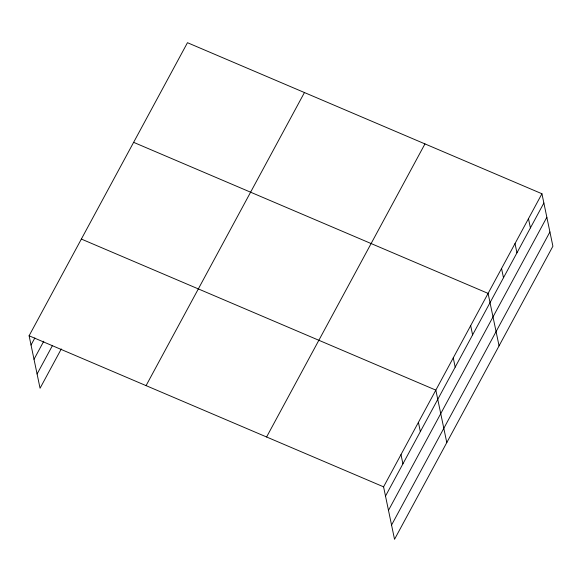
<?xml version="1.0" encoding="UTF-8"?>
<svg xmlns="http://www.w3.org/2000/svg" width="582" height="582" viewBox="0 0 582 582"><rect width="100%" height="100%" fill="white"/><g stroke="black" fill="none" stroke-linecap="round" stroke-linejoin="round"><path stroke-width="0.87" d="M61.306 348.931L40.063 388.245L29.1 335.778L187.469 42.697L541.937 193.755L552.9 246.222L394.531 539.303L383.574 486.836L541.937 193.755M31.035 345.024L34.855 337.953M34.011 359.29L43.781 341.205M37.081 373.986L52.38 345.679M146.075 385.626L304.444 92.545M266.592 436.987L424.962 143.907M385.502 496.082L543.872 203.002M388.485 510.349L546.847 217.261M391.555 525.044L549.917 231.956M133.62 142.343L488.094 293.401L499.058 345.868M81.364 239.064L435.831 390.122L446.794 442.589M29.1 335.778L383.574 486.836M528.478 218.665L530.413 227.911M515.019 243.574L516.947 252.821M501.553 268.491L503.488 277.738M470.671 325.644L472.606 334.89M453.254 357.879L455.182 367.126M418.414 422.357L420.342 431.604M400.991 454.6L402.926 463.847"/></g></svg>
